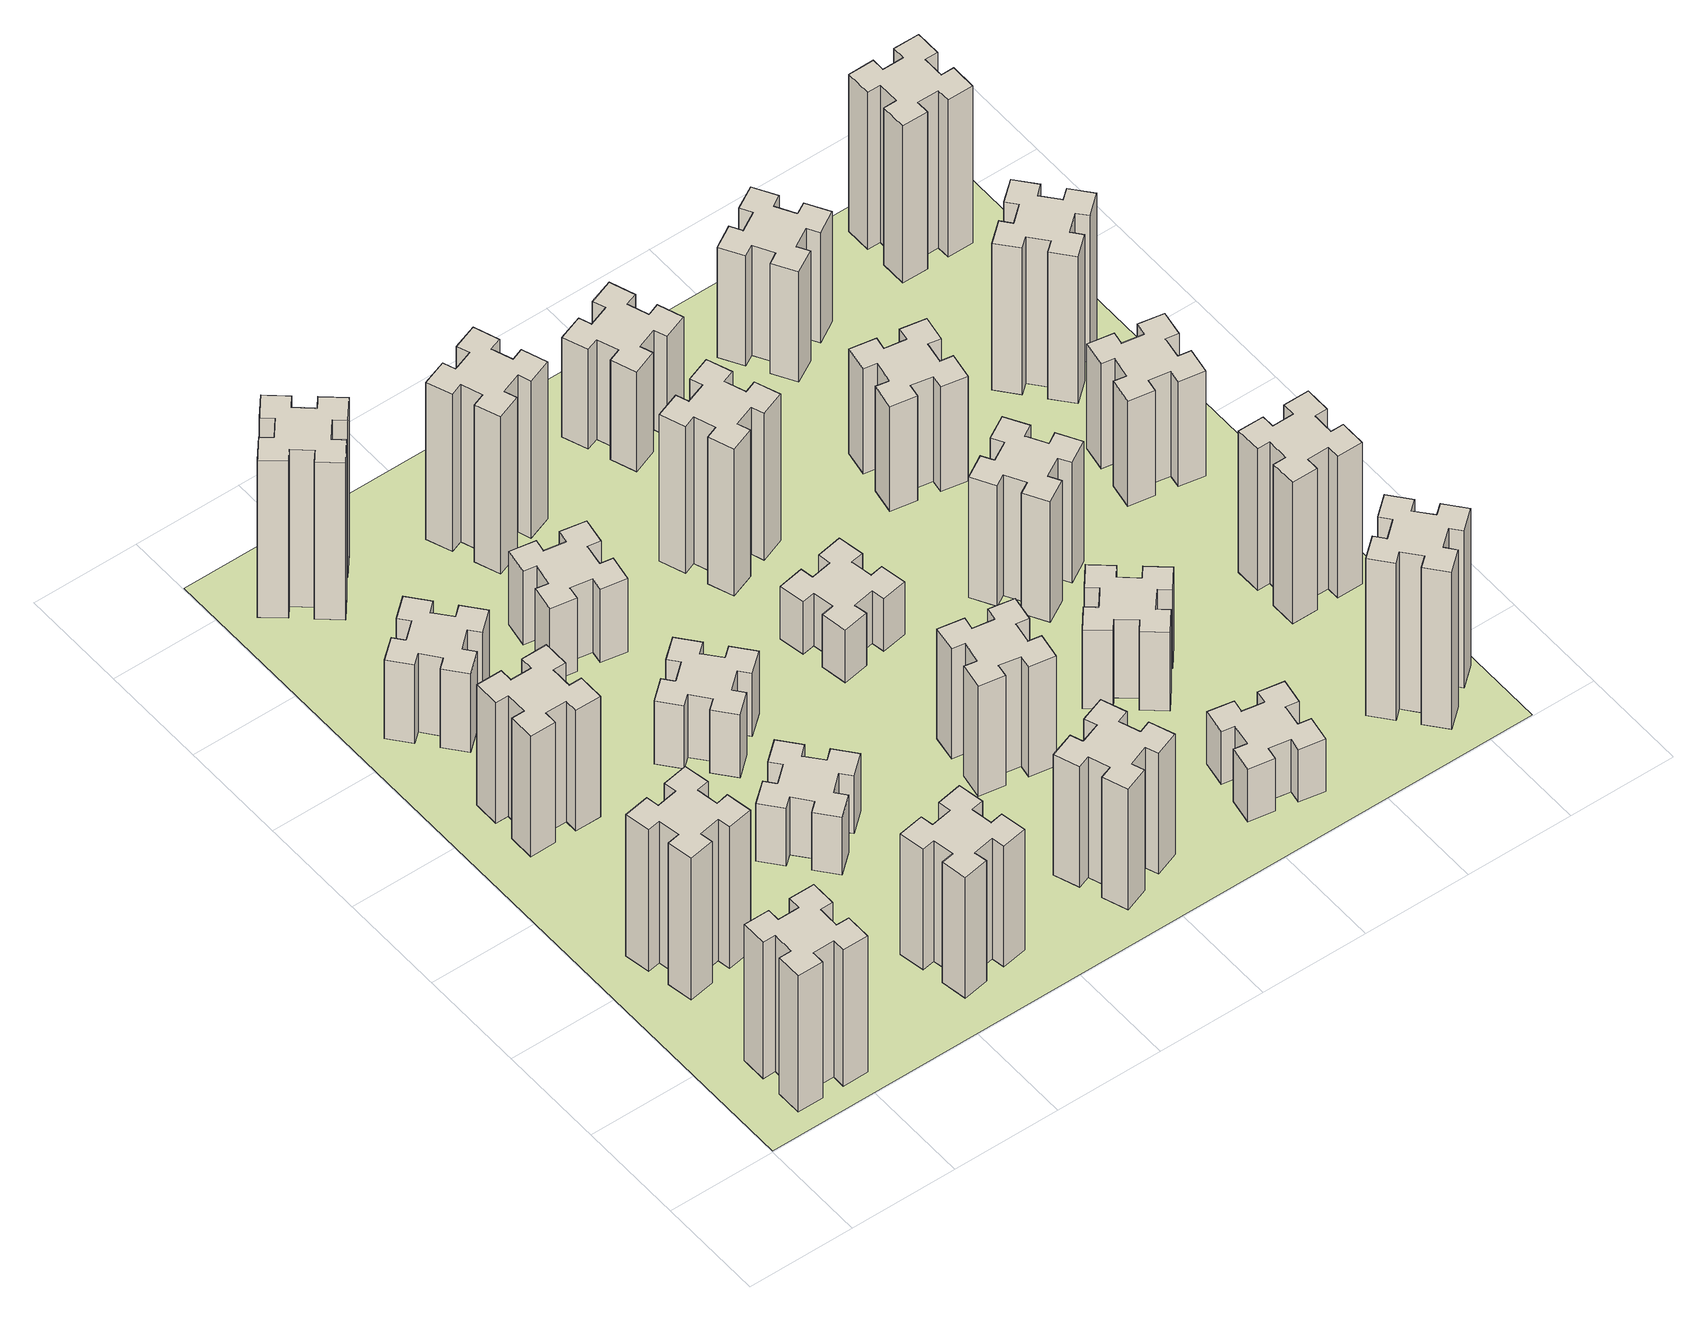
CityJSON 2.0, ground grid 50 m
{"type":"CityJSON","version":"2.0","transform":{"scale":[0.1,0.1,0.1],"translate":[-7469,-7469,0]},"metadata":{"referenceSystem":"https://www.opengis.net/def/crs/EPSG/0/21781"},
"CityObjects":{
"building1":{"type":"Building","attributes":{"class":"1000","function":"1000","usage":"1000","yearOfConstruction":2016,"roofType":"1000","measuredHeight":78,"storeysAboveGround":30,"storeysBelowGround":0},"geometry":[{"type":"Solid","lod":"1","boundaries":[[[[0,1,2,3,4,5,6,7,8,9,10,11,12,13,14,15,16,17,18,19]],[[17,16,20,21]],[[16,15,22,20]],[[15,14,23,22]],[[14,13,24,23]],[[13,12,25,24]],[[12,11,26,25]],[[11,10,27,26]],[[10,9,28,27]],[[9,8,29,28]],[[8,7,30,29]],[[7,6,31,30]],[[6,5,32,31]],[[5,4,33,32]],[[4,3,34,33]],[[3,2,35,34]],[[2,1,36,35]],[[1,0,37,36]],[[0,19,38,37]],[[19,18,39,38]],[[18,17,21,39]],[[24,25,26,27,28,29,30,31,32,33,34,35,36,37,38,39,21,20,22,23]]]]}]},
"building2":{"type":"Building","attributes":{"class":"1000","function":"1000","usage":"1000","yearOfConstruction":2016,"roofType":"1000","measuredHeight":81,"storeysAboveGround":30,"storeysBelowGround":0},"geometry":[{"type":"Solid","lod":"1","boundaries":[[[[40,41,42,43,44,45,46,47,48,49,50,51,52,53,54,55,56,57,58,59]],[[57,56,60,61]],[[56,55,62,60]],[[55,54,63,62]],[[54,53,64,63]],[[53,52,65,64]],[[52,51,66,65]],[[51,50,67,66]],[[50,49,68,67]],[[49,48,69,68]],[[48,47,70,69]],[[47,46,71,70]],[[46,45,72,71]],[[45,44,73,72]],[[44,43,74,73]],[[43,42,75,74]],[[42,41,76,75]],[[41,40,77,76]],[[40,59,78,77]],[[59,58,79,78]],[[58,57,61,79]],[[64,65,66,67,68,69,70,71,72,73,74,75,76,77,78,79,61,60,62,63]]]]}]},
"building3":{"type":"Building","attributes":{"class":"1000","function":"1000","usage":"1000","yearOfConstruction":2016,"roofType":"1000","measuredHeight":69,"storeysAboveGround":30,"storeysBelowGround":0},"geometry":[{"type":"Solid","lod":"1","boundaries":[[[[80,81,82,83,84,85,86,87,88,89,90,91,92,93,94,95,96,97,98,99]],[[97,96,100,101]],[[96,95,102,100]],[[95,94,103,102]],[[94,93,104,103]],[[93,92,105,104]],[[92,91,106,105]],[[91,90,107,106]],[[90,89,108,107]],[[89,88,109,108]],[[88,87,110,109]],[[87,86,111,110]],[[86,85,112,111]],[[85,84,113,112]],[[84,83,114,113]],[[83,82,115,114]],[[82,81,116,115]],[[81,80,117,116]],[[80,99,118,117]],[[99,98,119,118]],[[98,97,101,119]],[[104,105,106,107,108,109,110,111,112,113,114,115,116,117,118,119,101,100,102,103]]]]}]},
"building4":{"type":"Building","attributes":{"class":"1000","function":"1000","usage":"1000","yearOfConstruction":2016,"roofType":"1000","measuredHeight":45,"storeysAboveGround":30,"storeysBelowGround":0},"geometry":[{"type":"Solid","lod":"1","boundaries":[[[[120,121,122,123,124,125,126,127,128,129,130,131,132,133,134,135,136,137,138,139]],[[137,136,140,141]],[[136,135,142,140]],[[135,134,143,142]],[[134,133,144,143]],[[133,132,145,144]],[[132,131,146,145]],[[131,130,147,146]],[[130,129,148,147]],[[129,128,149,148]],[[128,127,150,149]],[[127,126,151,150]],[[126,125,152,151]],[[125,124,153,152]],[[124,123,154,153]],[[123,122,155,154]],[[122,121,156,155]],[[121,120,157,156]],[[120,139,158,157]],[[139,138,159,158]],[[138,137,141,159]],[[144,145,146,147,148,149,150,151,152,153,154,155,156,157,158,159,141,140,142,143]]]]}]},
"building5":{"type":"Building","attributes":{"class":"1000","function":"1000","usage":"1000","yearOfConstruction":2016,"roofType":"1000","measuredHeight":69,"storeysAboveGround":30,"storeysBelowGround":0},"geometry":[{"type":"Solid","lod":"1","boundaries":[[[[160,161,162,163,164,165,166,167,168,169,170,171,172,173,174,175,176,177,178,179]],[[177,176,180,181]],[[176,175,182,180]],[[175,174,183,182]],[[174,173,184,183]],[[173,172,185,184]],[[172,171,186,185]],[[171,170,187,186]],[[170,169,188,187]],[[169,168,189,188]],[[168,167,190,189]],[[167,166,191,190]],[[166,165,192,191]],[[165,164,193,192]],[[164,163,194,193]],[[163,162,195,194]],[[162,161,196,195]],[[161,160,197,196]],[[160,179,198,197]],[[179,178,199,198]],[[178,177,181,199]],[[184,185,186,187,188,189,190,191,192,193,194,195,196,197,198,199,181,180,182,183]]]]}]},
"building6":{"type":"Building","attributes":{"class":"1000","function":"1000","usage":"1000","yearOfConstruction":2016,"roofType":"1000","measuredHeight":90,"storeysAboveGround":30,"storeysBelowGround":0},"geometry":[{"type":"Solid","lod":"1","boundaries":[[[[200,201,202,203,204,205,206,207,208,209,210,211,212,213,214,215,216,217,218,219]],[[217,216,220,221]],[[216,215,222,220]],[[215,214,223,222]],[[214,213,224,223]],[[213,212,225,224]],[[212,211,226,225]],[[211,210,227,226]],[[210,209,228,227]],[[209,208,229,228]],[[208,207,230,229]],[[207,206,231,230]],[[206,205,232,231]],[[205,204,233,232]],[[204,203,234,233]],[[203,202,235,234]],[[202,201,236,235]],[[201,200,237,236]],[[200,219,238,237]],[[219,218,239,238]],[[218,217,221,239]],[[224,225,226,227,228,229,230,231,232,233,234,235,236,237,238,239,221,220,222,223]]]]}]},
"building7":{"type":"Building","attributes":{"class":"1000","function":"1000","usage":"1000","yearOfConstruction":2016,"roofType":"1000","measuredHeight":33,"storeysAboveGround":30,"storeysBelowGround":0},"geometry":[{"type":"Solid","lod":"1","boundaries":[[[[240,241,242,243,244,245,246,247,248,249,250,251,252,253,254,255,256,257,258,259]],[[257,256,260,261]],[[256,255,262,260]],[[255,254,263,262]],[[254,253,264,263]],[[253,252,265,264]],[[252,251,266,265]],[[251,250,267,266]],[[250,249,268,267]],[[249,248,269,268]],[[248,247,270,269]],[[247,246,271,270]],[[246,245,272,271]],[[245,244,273,272]],[[244,243,274,273]],[[243,242,275,274]],[[242,241,276,275]],[[241,240,277,276]],[[240,259,278,277]],[[259,258,279,278]],[[258,257,261,279]],[[264,265,266,267,268,269,270,271,272,273,274,275,276,277,278,279,261,260,262,263]]]]}]},
"building8":{"type":"Building","attributes":{"class":"1000","function":"1000","usage":"1000","yearOfConstruction":2016,"roofType":"1000","measuredHeight":36,"storeysAboveGround":30,"storeysBelowGround":0},"geometry":[{"type":"Solid","lod":"1","boundaries":[[[[280,281,282,283,284,285,286,287,288,289,290,291,292,293,294,295,296,297,298,299]],[[297,296,300,301]],[[296,295,302,300]],[[295,294,303,302]],[[294,293,304,303]],[[293,292,305,304]],[[292,291,306,305]],[[291,290,307,306]],[[290,289,308,307]],[[289,288,309,308]],[[288,287,310,309]],[[287,286,311,310]],[[286,285,312,311]],[[285,284,313,312]],[[284,283,314,313]],[[283,282,315,314]],[[282,281,316,315]],[[281,280,317,316]],[[280,299,318,317]],[[299,298,319,318]],[[298,297,301,319]],[[304,305,306,307,308,309,310,311,312,313,314,315,316,317,318,319,301,300,302,303]]]]}]},
"building9":{"type":"Building","attributes":{"class":"1000","function":"1000","usage":"1000","yearOfConstruction":2016,"roofType":"1000","measuredHeight":42,"storeysAboveGround":30,"storeysBelowGround":0},"geometry":[{"type":"Solid","lod":"1","boundaries":[[[[320,321,322,323,324,325,326,327,328,329,330,331,332,333,334,335,336,337,338,339]],[[337,336,340,341]],[[336,335,342,340]],[[335,334,343,342]],[[334,333,344,343]],[[333,332,345,344]],[[332,331,346,345]],[[331,330,347,346]],[[330,329,348,347]],[[329,328,349,348]],[[328,327,350,349]],[[327,326,351,350]],[[326,325,352,351]],[[325,324,353,352]],[[324,323,354,353]],[[323,322,355,354]],[[322,321,356,355]],[[321,320,357,356]],[[320,339,358,357]],[[339,338,359,358]],[[338,337,341,359]],[[344,345,346,347,348,349,350,351,352,353,354,355,356,357,358,359,341,340,342,343]]]]}]},
"building10":{"type":"Building","attributes":{"class":"1000","function":"1000","usage":"1000","yearOfConstruction":2016,"roofType":"1000","measuredHeight":69,"storeysAboveGround":30,"storeysBelowGround":0},"geometry":[{"type":"Solid","lod":"1","boundaries":[[[[360,361,362,363,364,365,366,367,368,369,370,371,372,373,374,375,376,377,378,379]],[[377,376,380,381]],[[376,375,382,380]],[[375,374,383,382]],[[374,373,384,383]],[[373,372,385,384]],[[372,371,386,385]],[[371,370,387,386]],[[370,369,388,387]],[[369,368,389,388]],[[368,367,390,389]],[[367,366,391,390]],[[366,365,392,391]],[[365,364,393,392]],[[364,363,394,393]],[[363,362,395,394]],[[362,361,396,395]],[[361,360,397,396]],[[360,379,398,397]],[[379,378,399,398]],[[378,377,381,399]],[[384,385,386,387,388,389,390,391,392,393,394,395,396,397,398,399,381,380,382,383]]]]}]},
"building11":{"type":"Building","attributes":{"class":"1000","function":"1000","usage":"1000","yearOfConstruction":2016,"roofType":"1000","measuredHeight":90,"storeysAboveGround":30,"storeysBelowGround":0},"geometry":[{"type":"Solid","lod":"1","boundaries":[[[[400,401,402,403,404,405,406,407,408,409,410,411,412,413,414,415,416,417,418,419]],[[417,416,420,421]],[[416,415,422,420]],[[415,414,423,422]],[[414,413,424,423]],[[413,412,425,424]],[[412,411,426,425]],[[411,410,427,426]],[[410,409,428,427]],[[409,408,429,428]],[[408,407,430,429]],[[407,406,431,430]],[[406,405,432,431]],[[405,404,433,432]],[[404,403,434,433]],[[403,402,435,434]],[[402,401,436,435]],[[401,400,437,436]],[[400,419,438,437]],[[419,418,439,438]],[[418,417,421,439]],[[424,425,426,427,428,429,430,431,432,433,434,435,436,437,438,439,421,420,422,423]]]]}]},
"building12":{"type":"Building","attributes":{"class":"1000","function":"1000","usage":"1000","yearOfConstruction":2016,"roofType":"1000","measuredHeight":63,"storeysAboveGround":30,"storeysBelowGround":0},"geometry":[{"type":"Solid","lod":"1","boundaries":[[[[440,441,442,443,444,445,446,447,448,449,450,451,452,453,454,455,456,457,458,459]],[[457,456,460,461]],[[456,455,462,460]],[[455,454,463,462]],[[454,453,464,463]],[[453,452,465,464]],[[452,451,466,465]],[[451,450,467,466]],[[450,449,468,467]],[[449,448,469,468]],[[448,447,470,469]],[[447,446,471,470]],[[446,445,472,471]],[[445,444,473,472]],[[444,443,474,473]],[[443,442,475,474]],[[442,441,476,475]],[[441,440,477,476]],[[440,459,478,477]],[[459,458,479,478]],[[458,457,461,479]],[[464,465,466,467,468,469,470,471,472,473,474,475,476,477,478,479,461,460,462,463]]]]}]},
"building13":{"type":"Building","attributes":{"class":"1000","function":"1000","usage":"1000","yearOfConstruction":2016,"roofType":"1000","measuredHeight":30,"storeysAboveGround":30,"storeysBelowGround":0},"geometry":[{"type":"Solid","lod":"1","boundaries":[[[[480,481,482,483,484,485,486,487,488,489,490,491,492,493,494,495,496,497,498,499]],[[497,496,500,501]],[[496,495,502,500]],[[495,494,503,502]],[[494,493,504,503]],[[493,492,505,504]],[[492,491,506,505]],[[491,490,507,506]],[[490,489,508,507]],[[489,488,509,508]],[[488,487,510,509]],[[487,486,511,510]],[[486,485,512,511]],[[485,484,513,512]],[[484,483,514,513]],[[483,482,515,514]],[[482,481,516,515]],[[481,480,517,516]],[[480,499,518,517]],[[499,498,519,518]],[[498,497,501,519]],[[504,505,506,507,508,509,510,511,512,513,514,515,516,517,518,519,501,500,502,503]]]]}]},
"building14":{"type":"Building","attributes":{"class":"1000","function":"1000","usage":"1000","yearOfConstruction":2016,"roofType":"1000","measuredHeight":84,"storeysAboveGround":30,"storeysBelowGround":0},"geometry":[{"type":"Solid","lod":"1","boundaries":[[[[520,521,522,523,524,525,526,527,528,529,530,531,532,533,534,535,536,537,538,539]],[[537,536,540,541]],[[536,535,542,540]],[[535,534,543,542]],[[534,533,544,543]],[[533,532,545,544]],[[532,531,546,545]],[[531,530,547,546]],[[530,529,548,547]],[[529,528,549,548]],[[528,527,550,549]],[[527,526,551,550]],[[526,525,552,551]],[[525,524,553,552]],[[524,523,554,553]],[[523,522,555,554]],[[522,521,556,555]],[[521,520,557,556]],[[520,539,558,557]],[[539,538,559,558]],[[538,537,541,559]],[[544,545,546,547,548,549,550,551,552,553,554,555,556,557,558,559,541,540,542,543]]]]}]},
"building15":{"type":"Building","attributes":{"class":"1000","function":"1000","usage":"1000","yearOfConstruction":2016,"roofType":"1000","measuredHeight":30,"storeysAboveGround":30,"storeysBelowGround":0},"geometry":[{"type":"Solid","lod":"1","boundaries":[[[[560,561,562,563,564,565,566,567,568,569,570,571,572,573,574,575,576,577,578,579]],[[577,576,580,581]],[[576,575,582,580]],[[575,574,583,582]],[[574,573,584,583]],[[573,572,585,584]],[[572,571,586,585]],[[571,570,587,586]],[[570,569,588,587]],[[569,568,589,588]],[[568,567,590,589]],[[567,566,591,590]],[[566,565,592,591]],[[565,564,593,592]],[[564,563,594,593]],[[563,562,595,594]],[[562,561,596,595]],[[561,560,597,596]],[[560,579,598,597]],[[579,578,599,598]],[[578,577,581,599]],[[584,585,586,587,588,589,590,591,592,593,594,595,596,597,598,599,581,580,582,583]]]]}]},
"building16":{"type":"Building","attributes":{"class":"1000","function":"1000","usage":"1000","yearOfConstruction":2016,"roofType":"1000","measuredHeight":57,"storeysAboveGround":30,"storeysBelowGround":0},"geometry":[{"type":"Solid","lod":"1","boundaries":[[[[600,601,602,603,604,605,606,607,608,609,610,611,612,613,614,615,616,617,618,619]],[[617,616,620,621]],[[616,615,622,620]],[[615,614,623,622]],[[614,613,624,623]],[[613,612,625,624]],[[612,611,626,625]],[[611,610,627,626]],[[610,609,628,627]],[[609,608,629,628]],[[608,607,630,629]],[[607,606,631,630]],[[606,605,632,631]],[[605,604,633,632]],[[604,603,634,633]],[[603,602,635,634]],[[602,601,636,635]],[[601,600,637,636]],[[600,619,638,637]],[[619,618,639,638]],[[618,617,621,639]],[[624,625,626,627,628,629,630,631,632,633,634,635,636,637,638,639,621,620,622,623]]]]}]},
"building17":{"type":"Building","attributes":{"class":"1000","function":"1000","usage":"1000","yearOfConstruction":2016,"roofType":"1000","measuredHeight":45,"storeysAboveGround":30,"storeysBelowGround":0},"geometry":[{"type":"Solid","lod":"1","boundaries":[[[[640,641,642,643,644,645,646,647,648,649,650,651,652,653,654,655,656,657,658,659]],[[657,656,660,661]],[[656,655,662,660]],[[655,654,663,662]],[[654,653,664,663]],[[653,652,665,664]],[[652,651,666,665]],[[651,650,667,666]],[[650,649,668,667]],[[649,648,669,668]],[[648,647,670,669]],[[647,646,671,670]],[[646,645,672,671]],[[645,644,673,672]],[[644,643,674,673]],[[643,642,675,674]],[[642,641,676,675]],[[641,640,677,676]],[[640,659,678,677]],[[659,658,679,678]],[[658,657,661,679]],[[664,665,666,667,668,669,670,671,672,673,674,675,676,677,678,679,661,660,662,663]]]]}]},
"building18":{"type":"Building","attributes":{"class":"1000","function":"1000","usage":"1000","yearOfConstruction":2016,"roofType":"1000","measuredHeight":69,"storeysAboveGround":30,"storeysBelowGround":0},"geometry":[{"type":"Solid","lod":"1","boundaries":[[[[680,681,682,683,684,685,686,687,688,689,690,691,692,693,694,695,696,697,698,699]],[[697,696,700,701]],[[696,695,702,700]],[[695,694,703,702]],[[694,693,704,703]],[[693,692,705,704]],[[692,691,706,705]],[[691,690,707,706]],[[690,689,708,707]],[[689,688,709,708]],[[688,687,710,709]],[[687,686,711,710]],[[686,685,712,711]],[[685,684,713,712]],[[684,683,714,713]],[[683,682,715,714]],[[682,681,716,715]],[[681,680,717,716]],[[680,699,718,717]],[[699,698,719,718]],[[698,697,701,719]],[[704,705,706,707,708,709,710,711,712,713,714,715,716,717,718,719,701,700,702,703]]]]}]},
"building19":{"type":"Building","attributes":{"class":"1000","function":"1000","usage":"1000","yearOfConstruction":2016,"roofType":"1000","measuredHeight":60,"storeysAboveGround":30,"storeysBelowGround":0},"geometry":[{"type":"Solid","lod":"1","boundaries":[[[[720,721,722,723,724,725,726,727,728,729,730,731,732,733,734,735,736,737,738,739]],[[737,736,740,741]],[[736,735,742,740]],[[735,734,743,742]],[[734,733,744,743]],[[733,732,745,744]],[[732,731,746,745]],[[731,730,747,746]],[[730,729,748,747]],[[729,728,749,748]],[[728,727,750,749]],[[727,726,751,750]],[[726,725,752,751]],[[725,724,753,752]],[[724,723,754,753]],[[723,722,755,754]],[[722,721,756,755]],[[721,720,757,756]],[[720,739,758,757]],[[739,738,759,758]],[[738,737,741,759]],[[744,745,746,747,748,749,750,751,752,753,754,755,756,757,758,759,741,740,742,743]]]]}]},
"building20":{"type":"Building","attributes":{"class":"1000","function":"1000","usage":"1000","yearOfConstruction":2016,"roofType":"1000","measuredHeight":90,"storeysAboveGround":30,"storeysBelowGround":0},"geometry":[{"type":"Solid","lod":"1","boundaries":[[[[760,761,762,763,764,765,766,767,768,769,770,771,772,773,774,775,776,777,778,779]],[[777,776,780,781]],[[776,775,782,780]],[[775,774,783,782]],[[774,773,784,783]],[[773,772,785,784]],[[772,771,786,785]],[[771,770,787,786]],[[770,769,788,787]],[[769,768,789,788]],[[768,767,790,789]],[[767,766,791,790]],[[766,765,792,791]],[[765,764,793,792]],[[764,763,794,793]],[[763,762,795,794]],[[762,761,796,795]],[[761,760,797,796]],[[760,779,798,797]],[[779,778,799,798]],[[778,777,781,799]],[[784,785,786,787,788,789,790,791,792,793,794,795,796,797,798,799,781,780,782,783]]]]}]},
"building21":{"type":"Building","attributes":{"class":"1000","function":"1000","usage":"1000","yearOfConstruction":2016,"roofType":"1000","measuredHeight":63,"storeysAboveGround":30,"storeysBelowGround":0},"geometry":[{"type":"Solid","lod":"1","boundaries":[[[[800,801,802,803,804,805,806,807,808,809,810,811,812,813,814,815,816,817,818,819]],[[817,816,820,821]],[[816,815,822,820]],[[815,814,823,822]],[[814,813,824,823]],[[813,812,825,824]],[[812,811,826,825]],[[811,810,827,826]],[[810,809,828,827]],[[809,808,829,828]],[[808,807,830,829]],[[807,806,831,830]],[[806,805,832,831]],[[805,804,833,832]],[[804,803,834,833]],[[803,802,835,834]],[[802,801,836,835]],[[801,800,837,836]],[[800,819,838,837]],[[819,818,839,838]],[[818,817,821,839]],[[824,825,826,827,828,829,830,831,832,833,834,835,836,837,838,839,821,820,822,823]]]]}]},
"building22":{"type":"Building","attributes":{"class":"1000","function":"1000","usage":"1000","yearOfConstruction":2016,"roofType":"1000","measuredHeight":81,"storeysAboveGround":30,"storeysBelowGround":0},"geometry":[{"type":"Solid","lod":"1","boundaries":[[[[840,841,842,843,844,845,846,847,848,849,850,851,852,853,854,855,856,857,858,859]],[[857,856,860,861]],[[856,855,862,860]],[[855,854,863,862]],[[854,853,864,863]],[[853,852,865,864]],[[852,851,866,865]],[[851,850,867,866]],[[850,849,868,867]],[[849,848,869,868]],[[848,847,870,869]],[[847,846,871,870]],[[846,845,872,871]],[[845,844,873,872]],[[844,843,874,873]],[[843,842,875,874]],[[842,841,876,875]],[[841,840,877,876]],[[840,859,878,877]],[[859,858,879,878]],[[858,857,861,879]],[[864,865,866,867,868,869,870,871,872,873,874,875,876,877,878,879,861,860,862,863]]]]}]},
"building23":{"type":"Building","attributes":{"class":"1000","function":"1000","usage":"1000","yearOfConstruction":2016,"roofType":"1000","measuredHeight":60,"storeysAboveGround":30,"storeysBelowGround":0},"geometry":[{"type":"Solid","lod":"1","boundaries":[[[[880,881,882,883,884,885,886,887,888,889,890,891,892,893,894,895,896,897,898,899]],[[897,896,900,901]],[[896,895,902,900]],[[895,894,903,902]],[[894,893,904,903]],[[893,892,905,904]],[[892,891,906,905]],[[891,890,907,906]],[[890,889,908,907]],[[889,888,909,908]],[[888,887,910,909]],[[887,886,911,910]],[[886,885,912,911]],[[885,884,913,912]],[[884,883,914,913]],[[883,882,915,914]],[[882,881,916,915]],[[881,880,917,916]],[[880,899,918,917]],[[899,898,919,918]],[[898,897,901,919]],[[904,905,906,907,908,909,910,911,912,913,914,915,916,917,918,919,901,900,902,903]]]]}]},
"building24":{"type":"Building","attributes":{"class":"1000","function":"1000","usage":"1000","yearOfConstruction":2016,"roofType":"1000","measuredHeight":84,"storeysAboveGround":30,"storeysBelowGround":0},"geometry":[{"type":"Solid","lod":"1","boundaries":[[[[920,921,922,923,924,925,926,927,928,929,930,931,932,933,934,935,936,937,938,939]],[[937,936,940,941]],[[936,935,942,940]],[[935,934,943,942]],[[934,933,944,943]],[[933,932,945,944]],[[932,931,946,945]],[[931,930,947,946]],[[930,929,948,947]],[[929,928,949,948]],[[928,927,950,949]],[[927,926,951,950]],[[926,925,952,951]],[[925,924,953,952]],[[924,923,954,953]],[[923,922,955,954]],[[922,921,956,955]],[[921,920,957,956]],[[920,939,958,957]],[[939,938,959,958]],[[938,937,941,959]],[[944,945,946,947,948,949,950,951,952,953,954,955,956,957,958,959,941,940,942,943]]]]}]},
"building25":{"type":"Building","attributes":{"class":"1000","function":"1000","usage":"1000","yearOfConstruction":2016,"roofType":"1000","measuredHeight":90,"storeysAboveGround":30,"storeysBelowGround":0},"geometry":[{"type":"Solid","lod":"1","boundaries":[[[[960,961,962,963,964,965,966,967,968,969,970,971,972,973,974,975,976,977,978,979]],[[977,976,980,981]],[[976,975,982,980]],[[975,974,983,982]],[[974,973,984,983]],[[973,972,985,984]],[[972,971,986,985]],[[971,970,987,986]],[[970,969,988,987]],[[969,968,989,988]],[[968,967,990,989]],[[967,966,991,990]],[[966,965,992,991]],[[965,964,993,992]],[[964,963,994,993]],[[963,962,995,994]],[[962,961,996,995]],[[961,960,997,996]],[[960,979,998,997]],[[979,978,999,998]],[[978,977,981,999]],[[984,985,986,987,988,989,990,991,992,993,994,995,996,997,998,999,981,980,982,983]]]]}]},
"landuse1":{"type":"LandUse","attributes":{"name":"plot1","function":"1010"},"geometry":[{"type":"MultiSurface","lod":"1","boundaries":[[[1000,1001,1002,1003]]]}]}
},
"vertices":[
[485,225,0],[485,325,0],[545,325,0],[545,445,0],[425,445,0],[425,385,0],[325,385,0],[325,445,0],[205,445,0],[205,325,0],[265,325,0],[265,225,0],[205,225,0],[205,105,0],[325,105,0],[325,165,0],[425,165,0],[425,105,0],[545,105,0],[545,225,0],[425,165,780],[425,105,780],[325,165,780],[325,105,780],[205,105,780],[205,225,780],[265,225,780],[265,325,780],[205,325,780],[205,445,780],[325,445,780],[325,385,780],[425,385,780],[425,445,780],[545,445,780],[545,325,780],[485,325,780],[485,225,780],[545,225,780],[545,105,780],
[405,1132,0],[307,1115,0],[297,1174,0],[178,1153,0],[199,1035,0],[258,1045,0],[276,947,0],[217,937,0],[237,818,0],[356,839,0],[345,898,0],[444,916,0],[454,857,0],[572,877,0],[551,996,0],[492,985,0],[475,1084,0],[534,1094,0],[513,1212,0],[395,1191,0],[475,1084,810],[534,1094,810],[492,985,810],[551,996,810],[572,877,810],[454,857,810],[444,916,810],[345,898,810],[356,839,810],[237,818,810],[217,937,810],[276,947,810],[258,1045,810],[199,1035,810],[178,1153,810],[297,1174,810],[307,1115,810],[405,1132,810],[395,1191,810],[513,1212,810],
[425,2065,0],[325,2065,0],[325,2125,0],[205,2125,0],[205,2005,0],[265,2005,0],[265,1905,0],[205,1905,0],[205,1785,0],[325,1785,0],[325,1845,0],[425,1845,0],[425,1785,0],[545,1785,0],[545,1905,0],[485,1905,0],[485,2005,0],[545,2005,0],[545,2125,0],[425,2125,0],[485,2005,690],[545,2005,690],[485,1905,690],[545,1905,690],[545,1785,690],[425,1785,690],[425,1845,690],[325,1845,690],[325,1785,690],[205,1785,690],[205,1905,690],[265,1905,690],[265,2005,690],[205,2005,690],[205,2125,690],[325,2125,690],[325,2065,690],[425,2065,690],[425,2125,690],[545,2125,690],
[492,2628,0],[427,2704,0],[473,2743,0],[396,2835,0],[304,2758,0],[343,2712,0],[266,2647,0],[228,2693,0],[136,2616,0],[213,2524,0],[259,2563,0],[323,2486,0],[277,2448,0],[354,2356,0],[446,2433,0],[408,2479,0],[484,2543,0],[523,2497,0],[615,2574,0],[538,2666,0],[484,2543,450],[523,2497,450],[408,2479,450],[446,2433,450],[354,2356,450],[277,2448,450],[323,2486,450],[259,2563,450],[213,2524,450],[136,2616,450],[228,2693,450],[266,2647,450],[343,2712,450],[304,2758,450],[396,2835,450],[473,2743,450],[427,2704,450],[492,2628,450],[538,2666,450],[615,2574,450],
[1332,345,0],[1315,444,0],[1374,454,0],[1353,572,0],[1235,551,0],[1245,492,0],[1147,475,0],[1137,534,0],[1018,513,0],[1039,395,0],[1098,405,0],[1116,307,0],[1057,297,0],[1077,178,0],[1196,199,0],[1185,258,0],[1284,276,0],[1294,217,0],[1412,237,0],[1391,356,0],[1284,276,690],[1294,217,690],[1185,258,690],[1196,199,690],[1077,178,690],[1057,297,690],[1116,307,690],[1098,405,690],[1039,395,690],[1018,513,690],[1137,534,690],[1147,475,690],[1245,492,690],[1235,551,690],[1353,572,690],[1374,454,690],[1315,444,690],[1332,345,690],[1391,356,690],[1412,237,690],
[484,3487,0],[408,3552,0],[446,3598,0],[354,3675,0],[277,3583,0],[323,3544,0],[259,3468,0],[213,3506,0],[136,3414,0],[228,3337,0],[266,3383,0],[343,3319,0],[304,3273,0],[396,3196,0],[473,3288,0],[427,3326,0],[492,3403,0],[538,3364,0],[615,3456,0],[523,3533,0],[492,3403,900],[538,3364,900],[427,3326,900],[473,3288,900],[396,3196,900],[304,3273,900],[343,3319,900],[266,3383,900],[228,3337,900],[136,3414,900],[213,3506,900],[259,3468,900],[323,3544,900],[277,3583,900],[354,3675,900],[446,3598,900],[408,3552,900],[484,3487,900],[523,3533,900],[615,3456,900],
[1083,1332,0],[1006,1267,0],[968,1313,0],[876,1236,0],[953,1144,0],[999,1183,0],[1063,1106,0],[1017,1068,0],[1094,976,0],[1186,1053,0],[1148,1099,0],[1224,1163,0],[1263,1117,0],[1355,1194,0],[1278,1286,0],[1232,1248,0],[1167,1324,0],[1213,1363,0],[1136,1455,0],[1044,1378,0],[1167,1324,330],[1213,1363,330],[1232,1248,330],[1278,1286,330],[1355,1194,330],[1263,1117,330],[1224,1163,330],[1148,1099,330],[1186,1053,330],[1094,976,330],[1017,1068,330],[1063,1106,330],[999,1183,330],[953,1144,330],[876,1236,330],[968,1313,330],[1006,1267,330],[1083,1332,330],[1044,1378,330],[1136,1455,330],
[1083,1972,0],[1006,1907,0],[968,1953,0],[876,1876,0],[953,1784,0],[999,1823,0],[1063,1746,0],[1017,1708,0],[1094,1616,0],[1186,1693,0],[1148,1739,0],[1224,1803,0],[1263,1757,0],[1355,1834,0],[1278,1926,0],[1232,1888,0],[1167,1964,0],[1213,2003,0],[1136,2095,0],[1044,2018,0],[1167,1964,360],[1213,2003,360],[1232,1888,360],[1278,1926,360],[1355,1834,360],[1263,1757,360],[1224,1803,360],[1148,1739,360],[1186,1693,360],[1094,1616,360],[1017,1708,360],[1063,1746,360],[999,1823,360],[953,1784,360],[876,1876,360],[968,1953,360],[1006,1907,360],[1083,1972,360],[1044,2018,360],[1136,2095,360],
[1115,2527,0],[1132,2625,0],[1191,2615,0],[1212,2733,0],[1094,2754,0],[1084,2695,0],[985,2712,0],[996,2771,0],[877,2792,0],[857,2674,0],[916,2664,0],[898,2565,0],[839,2576,0],[818,2457,0],[937,2437,0],[947,2496,0],[1045,2478,0],[1035,2419,0],[1153,2398,0],[1174,2517,0],[1045,2478,420],[1035,2419,420],[947,2496,420],[937,2437,420],[818,2457,420],[839,2576,420],[898,2565,420],[916,2664,420],[857,2674,420],[877,2792,420],[996,2771,420],[985,2712,420],[1084,2695,420],[1094,2754,420],[1212,2733,420],[1191,2615,420],[1132,2625,420],[1115,2527,420],[1174,2517,420],[1153,2398,420],
[1965,496,0],[1871,462,0],[1850,518,0],[1737,477,0],[1779,364,0],[1835,385,0],[1869,291,0],[1813,270,0],[1854,157,0],[1967,199,0],[1946,255,0],[2040,289,0],[2060,233,0],[2173,274,0],[2132,387,0],[2076,366,0],[2042,460,0],[2098,480,0],[2057,593,0],[1944,552,0],[2042,460,690],[2098,480,690],[2076,366,690],[2132,387,690],[2173,274,690],[2060,233,690],[2040,289,690],[1946,255,690],[1967,199,690],[1854,157,690],[1813,270,690],[1869,291,690],[1835,385,690],[1779,364,690],[1737,477,690],[1850,518,690],[1871,462,690],[1965,496,690],[1944,552,690],[2057,593,690],
[1125,3356,0],[1031,3322,0],[1010,3378,0],[897,3337,0],[939,3224,0],[995,3245,0],[1029,3151,0],[973,3130,0],[1014,3017,0],[1127,3059,0],[1106,3115,0],[1200,3149,0],[1220,3093,0],[1333,3134,0],[1292,3247,0],[1236,3226,0],[1202,3320,0],[1258,3340,0],[1217,3453,0],[1104,3412,0],[1202,3320,900],[1258,3340,900],[1236,3226,900],[1292,3247,900],[1333,3134,900],[1220,3093,900],[1200,3149,900],[1106,3115,900],[1127,3059,900],[1014,3017,900],[973,3130,900],[1029,3151,900],[995,3245,900],[939,3224,900],[897,3337,900],[1010,3378,900],[1031,3322,900],[1125,3356,900],[1104,3412,900],[1217,3453,900],
[2055,1047,0],[2072,1145,0],[2131,1135,0],[2152,1253,0],[2034,1274,0],[2024,1215,0],[1925,1232,0],[1936,1291,0],[1817,1312,0],[1797,1194,0],[1856,1184,0],[1838,1085,0],[1779,1096,0],[1758,977,0],[1877,957,0],[1887,1016,0],[1985,998,0],[1975,939,0],[2093,918,0],[2114,1037,0],[1985,998,630],[1975,939,630],[1887,1016,630],[1877,957,630],[1758,977,630],[1779,1096,630],[1838,1085,630],[1856,1184,630],[1797,1194,630],[1817,1312,630],[1936,1291,630],[1925,1232,630],[2024,1215,630],[2034,1274,630],[2152,1253,630],[2131,1135,630],[2072,1145,630],[2055,1047,630],[2114,1037,630],[2093,918,630],
[1972,1925,0],[1955,2024,0],[2014,2034,0],[1993,2152,0],[1875,2131,0],[1885,2072,0],[1787,2055,0],[1777,2114,0],[1658,2093,0],[1679,1975,0],[1738,1985,0],[1756,1887,0],[1697,1877,0],[1717,1758,0],[1836,1779,0],[1825,1838,0],[1924,1856,0],[1934,1797,0],[2052,1817,0],[2031,1936,0],[1924,1856,300],[1934,1797,300],[1825,1838,300],[1836,1779,300],[1717,1758,300],[1697,1877,300],[1756,1887,300],[1738,1985,300],[1679,1975,300],[1658,2093,300],[1777,2114,300],[1787,2055,300],[1885,2072,300],[1875,2131,300],[1993,2152,300],[2014,2034,300],[1955,2024,300],[1972,1925,300],[2031,1936,300],[2052,1817,300],
[1876,2586,0],[1842,2680,0],[1898,2700,0],[1857,2813,0],[1744,2772,0],[1765,2716,0],[1671,2682,0],[1650,2738,0],[1537,2697,0],[1579,2584,0],[1635,2605,0],[1669,2511,0],[1613,2490,0],[1654,2377,0],[1767,2419,0],[1746,2475,0],[1840,2509,0],[1860,2453,0],[1973,2494,0],[1932,2607,0],[1840,2509,840],[1860,2453,840],[1746,2475,840],[1767,2419,840],[1654,2377,840],[1613,2490,840],[1669,2511,840],[1635,2605,840],[1579,2584,840],[1537,2697,840],[1650,2738,840],[1671,2682,840],[1765,2716,840],[1744,2772,840],[1857,2813,840],[1898,2700,840],[1842,2680,840],[1876,2586,840],[1932,2607,840],[1973,2494,840],
[2596,444,0],[2578,345,0],[2519,356,0],[2498,237,0],[2617,217,0],[2627,276,0],[2725,258,0],[2715,199,0],[2833,178,0],[2854,297,0],[2795,307,0],[2812,405,0],[2871,395,0],[2892,513,0],[2774,534,0],[2764,475,0],[2665,492,0],[2676,551,0],[2557,572,0],[2537,454,0],[2665,492,300],[2676,551,300],[2764,475,300],[2774,534,300],[2892,513,300],[2871,395,300],[2812,405,300],[2795,307,300],[2854,297,300],[2833,178,300],[2715,199,300],[2725,258,300],[2627,276,300],[2617,217,300],[2498,237,300],[2519,356,300],[2578,345,300],[2596,444,300],[2537,454,300],[2557,572,300],
[1846,3215,0],[1940,3249,0],[1960,3193,0],[2073,3234,0],[2032,3347,0],[1976,3326,0],[1942,3420,0],[1998,3440,0],[1957,3553,0],[1844,3512,0],[1865,3456,0],[1771,3422,0],[1750,3478,0],[1637,3437,0],[1679,3324,0],[1735,3345,0],[1769,3251,0],[1713,3230,0],[1754,3117,0],[1867,3159,0],[1769,3251,570],[1713,3230,570],[1735,3345,570],[1679,3324,570],[1637,3437,570],[1750,3478,570],[1771,3422,570],[1865,3456,570],[1844,3512,570],[1957,3553,570],[1998,3440,570],[1942,3420,570],[1976,3326,570],[2032,3347,570],[2073,3234,570],[1960,3193,570],[1940,3249,570],[1846,3215,570],[1867,3159,570],[1754,3117,570],
[2647,1006,0],[2712,1083,0],[2758,1044,0],[2835,1136,0],[2743,1213,0],[2704,1167,0],[2628,1232,0],[2666,1278,0],[2574,1355,0],[2497,1263,0],[2543,1224,0],[2479,1148,0],[2433,1186,0],[2356,1094,0],[2448,1017,0],[2486,1063,0],[2563,999,0],[2524,953,0],[2616,876,0],[2693,968,0],[2563,999,450],[2524,953,450],[2486,1063,450],[2448,1017,450],[2356,1094,450],[2433,1186,450],[2479,1148,450],[2543,1224,450],[2497,1263,450],[2574,1355,450],[2666,1278,450],[2628,1232,450],[2704,1167,450],[2743,1213,450],[2835,1136,450],[2758,1044,450],[2712,1083,450],[2647,1006,450],[2693,968,450],[2616,876,450],
[2475,1744,0],[2525,1657,0],[2473,1627,0],[2533,1523,0],[2637,1583,0],[2607,1635,0],[2694,1685,0],[2724,1633,0],[2828,1693,0],[2768,1797,0],[2716,1767,0],[2666,1854,0],[2718,1884,0],[2658,1988,0],[2554,1928,0],[2584,1876,0],[2497,1826,0],[2467,1878,0],[2363,1818,0],[2423,1714,0],[2497,1826,690],[2467,1878,690],[2584,1876,690],[2554,1928,690],[2658,1988,690],[2718,1884,690],[2666,1854,690],[2716,1767,690],[2768,1797,690],[2828,1693,690],[2724,1633,690],[2694,1685,690],[2607,1635,690],[2637,1583,690],[2533,1523,690],[2473,1627,690],[2525,1657,690],[2475,1744,690],[2423,1714,690],[2363,1818,690],
[2496,2564,0],[2478,2465,0],[2419,2476,0],[2398,2357,0],[2517,2337,0],[2527,2396,0],[2625,2378,0],[2615,2319,0],[2733,2298,0],[2754,2417,0],[2695,2427,0],[2712,2525,0],[2771,2515,0],[2792,2633,0],[2674,2654,0],[2664,2595,0],[2565,2612,0],[2576,2671,0],[2457,2692,0],[2437,2574,0],[2565,2612,600],[2576,2671,600],[2664,2595,600],[2674,2654,600],[2792,2633,600],[2771,2515,600],[2712,2525,600],[2695,2427,600],[2754,2417,600],[2733,2298,600],[2615,2319,600],[2625,2378,600],[2527,2396,600],[2517,2337,600],[2398,2357,600],[2419,2476,600],[2478,2465,600],[2496,2564,600],[2437,2574,600],[2457,2692,600],
[3468,259,0],[3544,323,0],[3583,277,0],[3675,354,0],[3598,446,0],[3552,408,0],[3487,484,0],[3533,523,0],[3456,615,0],[3364,538,0],[3403,492,0],[3326,427,0],[3288,473,0],[3196,396,0],[3273,304,0],[3319,343,0],[3383,266,0],[3337,228,0],[3414,136,0],[3506,213,0],[3383,266,900],[3337,228,900],[3319,343,900],[3273,304,900],[3196,396,900],[3288,473,900],[3326,427,900],[3403,492,900],[3364,538,900],[3456,615,900],[3533,523,900],[3487,484,900],[3552,408,900],[3598,446,900],[3675,354,900],[3583,277,900],[3544,323,900],[3468,259,900],[3506,213,900],[3414,136,900],
[2716,3347,0],[2666,3434,0],[2718,3464,0],[2658,3568,0],[2554,3508,0],[2584,3456,0],[2497,3406,0],[2467,3458,0],[2363,3398,0],[2423,3294,0],[2475,3324,0],[2525,3237,0],[2473,3207,0],[2533,3103,0],[2637,3163,0],[2607,3215,0],[2694,3265,0],[2724,3213,0],[2828,3273,0],[2768,3377,0],[2694,3265,630],[2724,3213,630],[2607,3215,630],[2637,3163,630],[2533,3103,630],[2473,3207,630],[2525,3237,630],[2475,3324,630],[2423,3294,630],[2363,3398,630],[2467,3458,630],[2497,3406,630],[2584,3456,630],[2554,3508,630],[2658,3568,630],[2718,3464,630],[2666,3434,630],[2716,3347,630],[2768,3377,630],[2828,3273,630],
[3325,1165,0],[3325,1065,0],[3265,1065,0],[3265,945,0],[3385,945,0],[3385,1005,0],[3485,1005,0],[3485,945,0],[3605,945,0],[3605,1065,0],[3545,1065,0],[3545,1165,0],[3605,1165,0],[3605,1285,0],[3485,1285,0],[3485,1225,0],[3385,1225,0],[3385,1285,0],[3265,1285,0],[3265,1165,0],[3385,1225,810],[3385,1285,810],[3485,1225,810],[3485,1285,810],[3605,1285,810],[3605,1165,810],[3545,1165,810],[3545,1065,810],[3605,1065,810],[3605,945,810],[3485,945,810],[3485,1005,810],[3385,1005,810],[3385,945,810],[3265,945,810],[3265,1065,810],[3325,1065,810],[3325,1165,810],[3265,1165,810],[3265,1285,810],
[3267,1856,0],[3365,1838,0],[3355,1779,0],[3473,1758,0],[3494,1877,0],[3435,1887,0],[3452,1985,0],[3511,1975,0],[3532,2093,0],[3414,2114,0],[3404,2055,0],[3305,2072,0],[3316,2131,0],[3197,2152,0],[3177,2034,0],[3236,2024,0],[3218,1925,0],[3159,1936,0],[3138,1817,0],[3257,1797,0],[3218,1925,600],[3159,1936,600],[3236,2024,600],[3177,2034,600],[3197,2152,600],[3316,2131,600],[3305,2072,600],[3404,2055,600],[3414,2114,600],[3532,2093,600],[3511,1975,600],[3452,1985,600],[3435,1887,600],[3494,1877,600],[3473,1758,600],[3355,1779,600],[3365,1838,600],[3267,1856,600],[3257,1797,600],[3138,1817,600],
[3452,2628,0],[3387,2704,0],[3433,2743,0],[3356,2835,0],[3264,2758,0],[3303,2712,0],[3226,2647,0],[3188,2693,0],[3096,2616,0],[3173,2524,0],[3219,2563,0],[3283,2486,0],[3237,2448,0],[3314,2356,0],[3406,2433,0],[3368,2479,0],[3444,2543,0],[3483,2497,0],[3575,2574,0],[3498,2666,0],[3444,2543,840],[3483,2497,840],[3368,2479,840],[3406,2433,840],[3314,2356,840],[3237,2448,840],[3283,2486,840],[3219,2563,840],[3173,2524,840],[3096,2616,840],[3188,2693,840],[3226,2647,840],[3303,2712,840],[3264,2758,840],[3356,2835,840],[3433,2743,840],[3387,2704,840],[3452,2628,840],[3498,2666,840],[3575,2574,840],
[3285,3325,0],[3385,3325,0],[3385,3265,0],[3505,3265,0],[3505,3385,0],[3445,3385,0],[3445,3485,0],[3505,3485,0],[3505,3605,0],[3385,3605,0],[3385,3545,0],[3285,3545,0],[3285,3605,0],[3165,3605,0],[3165,3485,0],[3225,3485,0],[3225,3385,0],[3165,3385,0],[3165,3265,0],[3285,3265,0],[3225,3385,900],[3165,3385,900],[3225,3485,900],[3165,3485,900],[3165,3605,900],[3285,3605,900],[3285,3545,900],[3385,3545,900],[3385,3605,900],[3505,3605,900],[3505,3485,900],[3445,3485,900],[3445,3385,900],[3505,3385,900],[3505,3265,900],[3385,3265,900],[3385,3325,900],[3285,3325,900],[3285,3265,900],[3165,3265,900],
[5,3705,0],[3705,3705,0],[3705,5,0],[5,5,0]
]}
